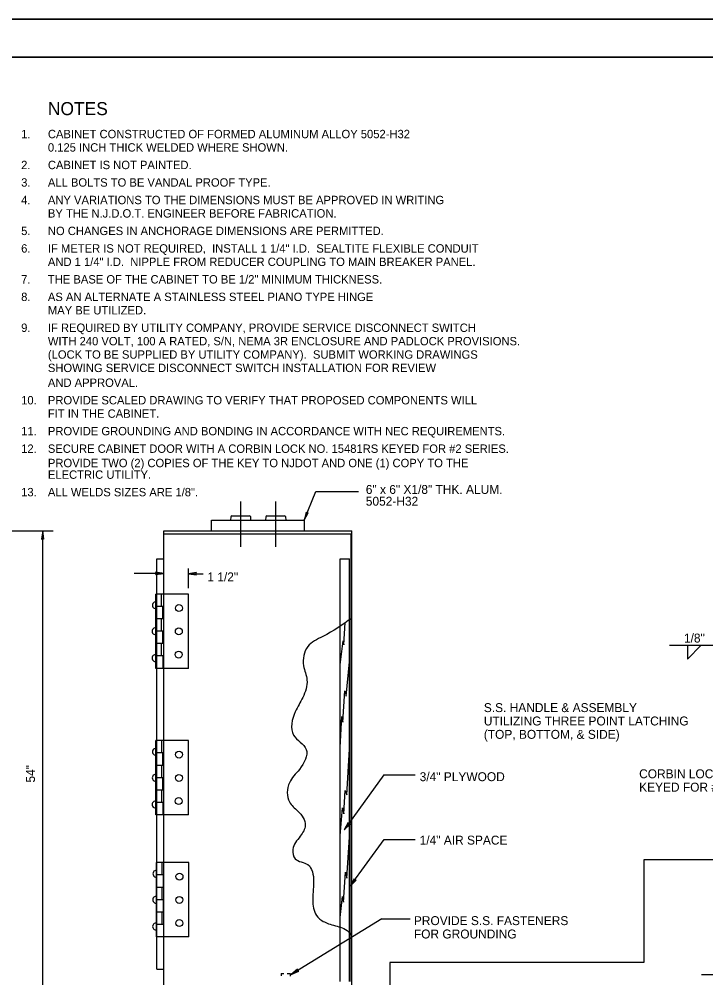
# Model space of a CAD drawing. Extents: x 506739 to 704973, y 495434 to 704964.
# Drawn here: x 507035.1 to 507305.7, y 495716.4 to 496094.3 of the extents above; entities that cross this region are included whole.
import ezdxf

# ---------------------------------------------------------------- set-up
doc = ezdxf.new("R2010")
doc.units = 0
doc.layers.add('1', color=7, linetype='Continuous')
doc.layers.add('41', color=7, linetype='Continuous')

msp = doc.modelspace()

# ---------------------------------------------------------------- linework, layer by layer
at = {"layer": '1'}
for p, q in [((507786.77, 496094.33), (506738.6, 496094.33)), ((507783.77, 496079.33), (506793.77, 496079.33)), ((507147.42, 495896.85), (507152.01, 495908.09)), ((507152.01, 495908.09), (507168.76, 495908.09)), ((507122.34, 495904.19), (507122.34, 495886.31)), ((507136.14, 495904.19), (507136.14, 495886.31)), ((507110.81, 495892.51), (507110.81, 495896.85)), ((507110.81, 495896.85), (507147.42, 495896.85)), ((507118.49, 495898.17), (507118.37, 495896.85)), ((507118.87, 495898.6), (507125.81, 495898.6)), ((507126.22, 495898.22), (507126.31, 495896.76)), ((507132.29, 495898.17), (507132.17, 495896.85)), ((507132.67, 495898.6), (507139.62, 495898.6)), ((507140.03, 495898.22), (507140.11, 495896.76)), ((507147.42, 495896.85), (507147.42, 495892.51)), ((506972.07, 495892.6), (507048.5, 495892.6)), ((507044.34, 495697.91), (507044.34, 495892.6)), ((507092.04, 495892.63), (507166.19, 495892.63)), ((507092.04, 495697.94), (507092.04, 495892.63)), ((507166.19, 495697.94), (507166.19, 495892.63)), ((507092.04, 495891.4), (507166.19, 495891.4)), ((507165.95, 495858.03), (507165.95, 495891.4)), ((507089.29, 495719.91), (507089.29, 495881.61)), ((507089.29, 495881.61), (507092.04, 495881.61)), ((507161.62, 495855.31), (507161.62, 495881.61)), ((507161.62, 495881.61), (507165.28, 495881.61)), ((507165.28, 495857.59), (507165.28, 495881.61)), ((507101.77, 495870.07), (507101.77, 495877.77)), ((507092.04, 495875.86), (507080.37, 495875.86)), ((507101.77, 495875.74), (507107.57, 495875.74)), ((507101.77, 495867.7), (507088.93, 495867.7)), ((507088.93, 495838.4), (507088.93, 495867.7)), ((507088.93, 495867.7), (507088.93, 495867.7)), ((507088.93, 495867.7), (507088.93, 495867.7)), ((507088.93, 495867.7), (507088.93, 495867.7)), ((507088.93, 495867.7), (507088.93, 495867.7)), ((507088.93, 495867.7), (507088.93, 495867.7)), ((507088.93, 495867.7), (507088.93, 495867.7)), ((507088.93, 495867.7), (507088.93, 495867.7)), ((507091.22, 495862.81), (507091.22, 495867.7)), ((507101.77, 495838.4), (507101.77, 495867.7)), ((507091.69, 495862.81), (507088.93, 495862.81)), ((507091.69, 495857.94), (507091.69, 495862.81)), ((507091.69, 495857.94), (507088.93, 495857.94)), ((507091.22, 495853.05), (507091.22, 495857.94)), ((507165.95, 495732.97), (507165.95, 495858.03)), ((507161.62, 495736.37), (507161.62, 495855.31)), ((507163.05, 495847.66), (507163.55, 495856.54)), ((507165.28, 495733.85), (507165.28, 495857.59)), ((507091.69, 495853.05), (507088.93, 495853.05)), ((507091.69, 495848.16), (507091.69, 495853.05)), ((507091.69, 495848.16), (507088.93, 495848.16)), ((507091.22, 495843.3), (507091.22, 495848.16)), ((507161.56, 495839.75), (507162.73, 495849.3)), ((507162.73, 495849.3), (507163.05, 495847.66)), ((507291.33, 495847.51), (507310.05, 495847.51)), ((507298.54, 495842.06), (507303.93, 495847.51)), ((507298.54, 495847.51), (507298.54, 495842.06)), ((507091.69, 495843.3), (507088.93, 495843.3)), ((507091.69, 495843.3), (507091.69, 495838.4)), ((507163.96, 495827.48), (507165.28, 495840.98)), ((507101.77, 495838.4), (507088.93, 495838.4)), ((507162.7, 495817.17), (507163.37, 495829.62)), ((507163.37, 495829.62), (507163.96, 495827.48)), ((507161.62, 495807.26), (507162.23, 495819.39)), ((507162.23, 495819.39), (507162.7, 495817.17)), ((507101.77, 495809.93), (507088.96, 495809.93)), ((507088.96, 495780.64), (507088.96, 495809.93)), ((507088.96, 495809.93), (507088.96, 495809.93)), ((507091.25, 495805.07), (507091.25, 495809.93)), ((507101.77, 495780.64), (507101.77, 495809.93)), ((507091.72, 495805.07), (507088.96, 495805.07)), ((507091.72, 495800.17), (507091.72, 495805.07)), ((507164.16, 495788.52), (507165.28, 495806.53)), ((507091.72, 495800.17), (507088.96, 495800.17)), ((507091.25, 495795.28), (507091.25, 495800.17)), ((507091.72, 495795.28), (507088.96, 495795.28)), ((507091.72, 495790.42), (507091.72, 495795.28)), ((507178.81, 495796.45), (507163.23, 495774.72)), ((507178.81, 495796.45), (507191.2, 495796.45)), ((507091.72, 495790.42), (507088.96, 495790.42)), ((507091.25, 495785.53), (507091.25, 495790.42)), ((507163.08, 495781.1), (507163.58, 495790.27)), ((507163.58, 495790.27), (507164.16, 495788.52)), ((507091.72, 495785.53), (507088.96, 495785.53)), ((507091.72, 495785.53), (507091.72, 495780.64)), ((507161.62, 495772.37), (507162.52, 495783.42)), ((507162.52, 495783.42), (507163.08, 495781.1)), ((507101.77, 495780.64), (507088.96, 495780.64)), ((507164.28, 495755.76), (507165.28, 495771.93)), ((507165.57, 495752.54), (507178.91, 495770.97)), ((507178.91, 495770.97), (507191.11, 495770.97)), ((507101.94, 495761.86), (507089.14, 495761.86)), ((507089.14, 495732.56), (507089.14, 495761.86)), ((507089.14, 495761.86), (507089.14, 495761.86)), ((507089.14, 495761.86), (507089.14, 495761.86)), ((507089.14, 495761.86), (507089.14, 495761.86)), ((507089.14, 495761.86), (507089.14, 495761.86)), ((507089.14, 495761.86), (507089.14, 495761.86)), ((507089.14, 495761.86), (507089.14, 495761.86)), ((507089.14, 495761.86), (507089.14, 495761.86)), ((507091.42, 495756.99), (507091.42, 495761.86)), ((507101.94, 495732.56), (507101.94, 495761.86)), ((507530.77, 495762.94), (507281.31, 495762.94)), ((507281.31, 495762.94), (507281.31, 495722.53)), ((507091.89, 495756.99), (507089.14, 495756.99)), ((507091.89, 495752.1), (507091.89, 495756.99)), ((507162.88, 495746.3), (507163.7, 495758.08)), ((507163.7, 495758.08), (507164.28, 495755.76)), ((507091.89, 495752.1), (507089.14, 495752.1)), ((507091.42, 495747.21), (507091.42, 495752.1)), ((507161.62, 495740.15), (507162.55, 495748.53)), ((507162.55, 495748.53), (507162.88, 495746.3)), ((507091.89, 495747.21), (507089.14, 495747.21)), ((507091.89, 495742.35), (507091.89, 495747.21)), ((507091.89, 495742.35), (507089.14, 495742.35)), ((507091.42, 495737.45), (507091.42, 495742.35)), ((507091.89, 495737.45), (507089.14, 495737.45)), ((507091.89, 495737.45), (507091.89, 495732.56)), ((507178.05, 495739.71), (507142.25, 495717.74)), ((507178.05, 495739.71), (507189.24, 495739.71)), ((507161.62, 495715.01), (507161.62, 495736.37)), ((507165.28, 495715.01), (507165.28, 495733.85)), ((507165.95, 495715.01), (507165.95, 495733.03)), ((507101.94, 495732.56), (507089.14, 495732.56)), ((507281.31, 495722.53), (507181.18, 495722.53)), ((507181.18, 495722.53), (507181.18, 495603.95)), ((507089.29, 495719.91), (507092.04, 495719.91)), ((507138.27, 495718.12), (507139.35, 495718.12)), ((507138.27, 495718.12), (507138.27, 495717.18)), ((507140.7, 495718.12), (507141.93, 495718.12)), ((507141.93, 495718.12), (507141.93, 495717.09)), ((507317.07, 495717.55), (507304.01, 495717.55))]:
    msp.add_line(p, q, dxfattribs=at)
for points in [[(507147.42, 495896.85), (507149.01, 495899.7), (507148.45, 495899.54), (507148.15, 495900.03)], [(507147.42, 495896.85), (507149.01, 495899.7), (507148.45, 495899.54), (507148.15, 495900.03)], [(507044.34, 495892.6), (507043.88, 495889.37), (507044.34, 495889.72), (507044.81, 495889.37)], [(507092.04, 495875.86), (507088.81, 495876.32), (507089.16, 495875.86), (507088.81, 495875.4)], [(507092.04, 495875.86), (507088.81, 495876.32), (507089.16, 495875.86), (507088.81, 495875.4)], [(507101.77, 495875.74), (507105, 495875.28), (507104.65, 495875.74), (507105, 495876.2)], [(507101.77, 495875.74), (507105, 495875.28), (507104.65, 495875.74), (507105, 495876.2)], [(507163.23, 495774.72), (507165.48, 495777.07), (507164.91, 495777.06), (507164.73, 495777.61)], [(507165.57, 495752.54), (507167.84, 495754.88), (507167.26, 495754.87), (507167.09, 495755.43)], [(507165.57, 495752.54), (507167.84, 495754.88), (507167.26, 495754.87), (507167.09, 495755.43)], [(507142.25, 495717.74), (507145.25, 495719.03), (507144.71, 495719.25), (507144.76, 495719.82)]]:
    msp.add_lwpolyline(points, close=True, dxfattribs=at)
for centre in [(507098.05, 495862.17), (507098, 495852.99), (507097.95, 495843.85), (507098.07, 495804.42), (507098.03, 495795.23), (507097.98, 495786.1), (507098.25, 495756.34), (507098.2, 495747.16), (507098.15, 495738.03)]:
    msp.add_circle(centre, 1.37, dxfattribs=at)
for centre, radius, start, end in [((507119.03, 495898.08), 0.543, 106.7382, 171.4331), ((507125.7, 495898.07), 0.543, 16.7382, 81.4331), ((507132.83, 495898.08), 0.543, 106.7382, 171.4331), ((507139.5, 495898.07), 0.543, 16.7382, 81.4331), ((507088.96, 495863.3), 1.37, 89.3861, 270.6117), ((507088.86, 495853.05), 1.37, 89.3861, 270.6117), ((507088.81, 495842.49), 1.37, 89.3861, 270.6117), ((507088.99, 495805.55), 1.37, 89.3861, 270.6117), ((507088.89, 495795.29), 1.37, 89.3861, 270.6117), ((507088.84, 495784.74), 1.37, 89.3861, 270.6117), ((507089.16, 495757.47), 1.37, 89.3861, 270.6117), ((507089.06, 495747.22), 1.37, 89.3861, 270.6117), ((507089.01, 495736.66), 1.37, 89.3861, 270.6117)]:
    msp.add_arc(centre, radius, start, end, dxfattribs=at)
msp.add_spline([(507166.16, 495858.18), (507154.76, 495850.97), (507148.81, 495847.02), (507147.17, 495839.46), (507148.49, 495833.86), (507146.85, 495826.95), (507143.89, 495821.33), (507143.22, 495812.13), (507148.17, 495806.5), (507145.53, 495798.62), (507141.58, 495793.35), (507141.58, 495785.76), (507144.89, 495782.16), (507147.85, 495776.56), (507145.85, 495772.26), (507142.9, 495767.01), (507143.89, 495763.38), (507148.81, 495761.07), (507151.13, 495754.47), (507150.81, 495746.24), (507152.77, 495740.33), (507156.4, 495738.01), (507161.67, 495736.37), (507164.31, 495735.05), (507166.27, 495732.56)], degree=3, dxfattribs=at)
at = {"layer": '41'}
for points in [[(506738.6, 496094.33), (507786.77, 496094.33), (507786.77, 495434.33), (506738.6, 495434.33)], [(506793.77, 496079.33), (507783.77, 496079.33), (507783.77, 495449.33), (506793.77, 495449.33)]]:
    msp.add_lwpolyline(points, close=True, dxfattribs=at)

# ---------------------------------------------------------------- texts
at = {"layer": '1'}
for s, height, p in [('NOTES', 5.127, (507046.39, 496056.5)), ('1.', 3.3, (507035.85, 496047.4)), ('CABINET CONSTRUCTED OF FORMED ALUMINUM ALLOY 5052-H32', 3.3, (507046.39, 496047.4)), ('0.125 INCH THICK WELDED WHERE SHOWN.', 3.3, (507046.39, 496042.12)), ('2.', 3.3, (507035.85, 496035.21)), ('CABINET IS NOT PAINTED.', 3.3, (507046.39, 496035.21)), ('3.', 3.3, (507035.85, 496028.31)), ('ALL BOLTS TO BE VANDAL PROOF TYPE. ', 3.3, (507046.39, 496028.31)), ('4.', 3.3, (507035.85, 496021.4)), ('ANY VARIATIONS TO THE DIMENSIONS MUST BE APPROVED IN WRITING', 3.3, (507046.39, 496021.4)), ('BY THE N.J.D.O.T. ENGINEER BEFORE FABRICATION.', 3.3, (507046.39, 496016.12)), ('5.', 3.3, (507035.85, 496009.22)), ('NO CHANGES IN ANCHORAGE DIMENSIONS ARE PERMITTED. ', 3.3, (507046.39, 496009.22)), ('6.', 3.3, (507035.85, 496002.31)), ('IF METER IS NOT REQUIRED,  INSTALL 1 1/4" I.D.  SEALTITE FLEXIBLE CONDUIT', 3.3, (507046.39, 496002.31)), ('AND 1 1/4" I.D.  NIPPLE FROM REDUCER COUPLING TO MAIN BREAKER PANEL. ', 3.3, (507046.39, 495997.03)), ('7.', 3.3, (507035.85, 495990.13)), ('THE BASE OF THE CABINET TO BE 1/2" MINIMUM THICKNESS.', 3.3, (507046.39, 495990.13)), ('8.', 3.3, (507035.85, 495983.22)), ('AS AN ALTERNATE A STAINLESS STEEL PIANO TYPE HINGE ', 3.3, (507046.39, 495983.22)), ('MAY BE UTILIZED.', 3.3, (507046.39, 495977.94)), ('9.', 3.3, (507035.85, 495971.04)), ('IF REQUIRED BY UTILITY COMPANY, PROVIDE SERVICE DISCONNECT SWITCH', 3.3, (507046.39, 495971.04)), ('WITH 240 VOLT, 100 A RATED, S/N, NEMA 3R ENCLOSURE AND PADLOCK PROVISIONS.', 3.3, (507046.39, 495965.76)), ('(LOCK TO BE SUPPLIED BY UTILITY COMPANY).  SUBMIT WORKING DRAWINGS', 3.3, (507046.39, 495960.49)), ('SHOWING SERVICE DISCONNECT SWITCH INSTALLATION FOR REVIEW ', 3.3, (507046.39, 495955.22)), ('AND APPROVAL.', 3.3, (507046.39, 495949.38)), ('10.', 3.3, (507035.85, 495942.47)), ('PROVIDE SCALED DRAWING TO VERIFY THAT PROPOSED COMPONENTS WILL', 3.3, (507046.39, 495942.47)), ('FIT IN THE CABINET.', 3.3, (507046.39, 495937.2)), ('11.', 3.3, (507035.85, 495930.29)), ('PROVIDE GROUNDING AND BONDING IN ACCORDANCE WITH NEC REQUIREMENTS. ', 3.3, (507046.39, 495930.29)), ('12.', 3.3, (507035.85, 495923.38)), ('SECURE CABINET DOOR WITH A CORBIN LOCK NO. 15481RS KEYED FOR #2 SERIES.', 3.3, (507046.39, 495923.38)), ('PROVIDE TWO (2) COPIES OF THE KEY TO NJDOT AND ONE (1) COPY TO THE ', 3.3, (507046.39, 495917.72)), ('ELECTRIC UTILITY.', 3.3, (507046.39, 495913.15)), ('6" x 6" X1/8" THK. ALUM.', 3.5154, (507171.7, 495907.19)), ('13.', 3.3, (507035.85, 495906.24)), ('ALL WELDS SIZES ARE 1/8".                                                                                                                                                                                            ', 3.3, (507046.39, 495906.24)), ('5052-H32', 3.515, (507171.7, 495902.55)), ('1/8"', 3.515, (507297.1, 495848.61)), ('S.S. HANDLE & ASSEMBLY', 3.5154, (507218.21, 495821.19)), ('UTILIZING THREE POINT LATCHING', 3.5154, (507218.21, 495815.92)), ('(TOP, BOTTOM, & SIDE)', 3.5154, (507218.21, 495810.65)), ('3/4" PLYWOOD', 3.5154, (507192.93, 495793.96)), ('CORBIN LOCK NO. 15481RS', 3.5154, (507279.43, 495795.11)), ('KEYED FOR #2 SERIES', 3.5154, (507279.43, 495789.84)), ('1/4" AIR SPACE', 3.5154, (507192.93, 495768.96)), ('PROVIDE S.S. FASTENERS', 3.5154, (507190.65, 495737.22)), ('FOR GROUNDING', 3.5154, (507190.65, 495731.95))]:
    msp.add_text(s, height=height, dxfattribs=at).set_placement(p)
for s, rotation, p in [('1 1/2"', 360, (507109.25, 495872.73)), ('54"', 90, (507041.3, 495793.41))]:
    msp.add_text(s, height=3.515, rotation=rotation, dxfattribs=at).set_placement(p)

doc.saveas('drawing.dxf')
